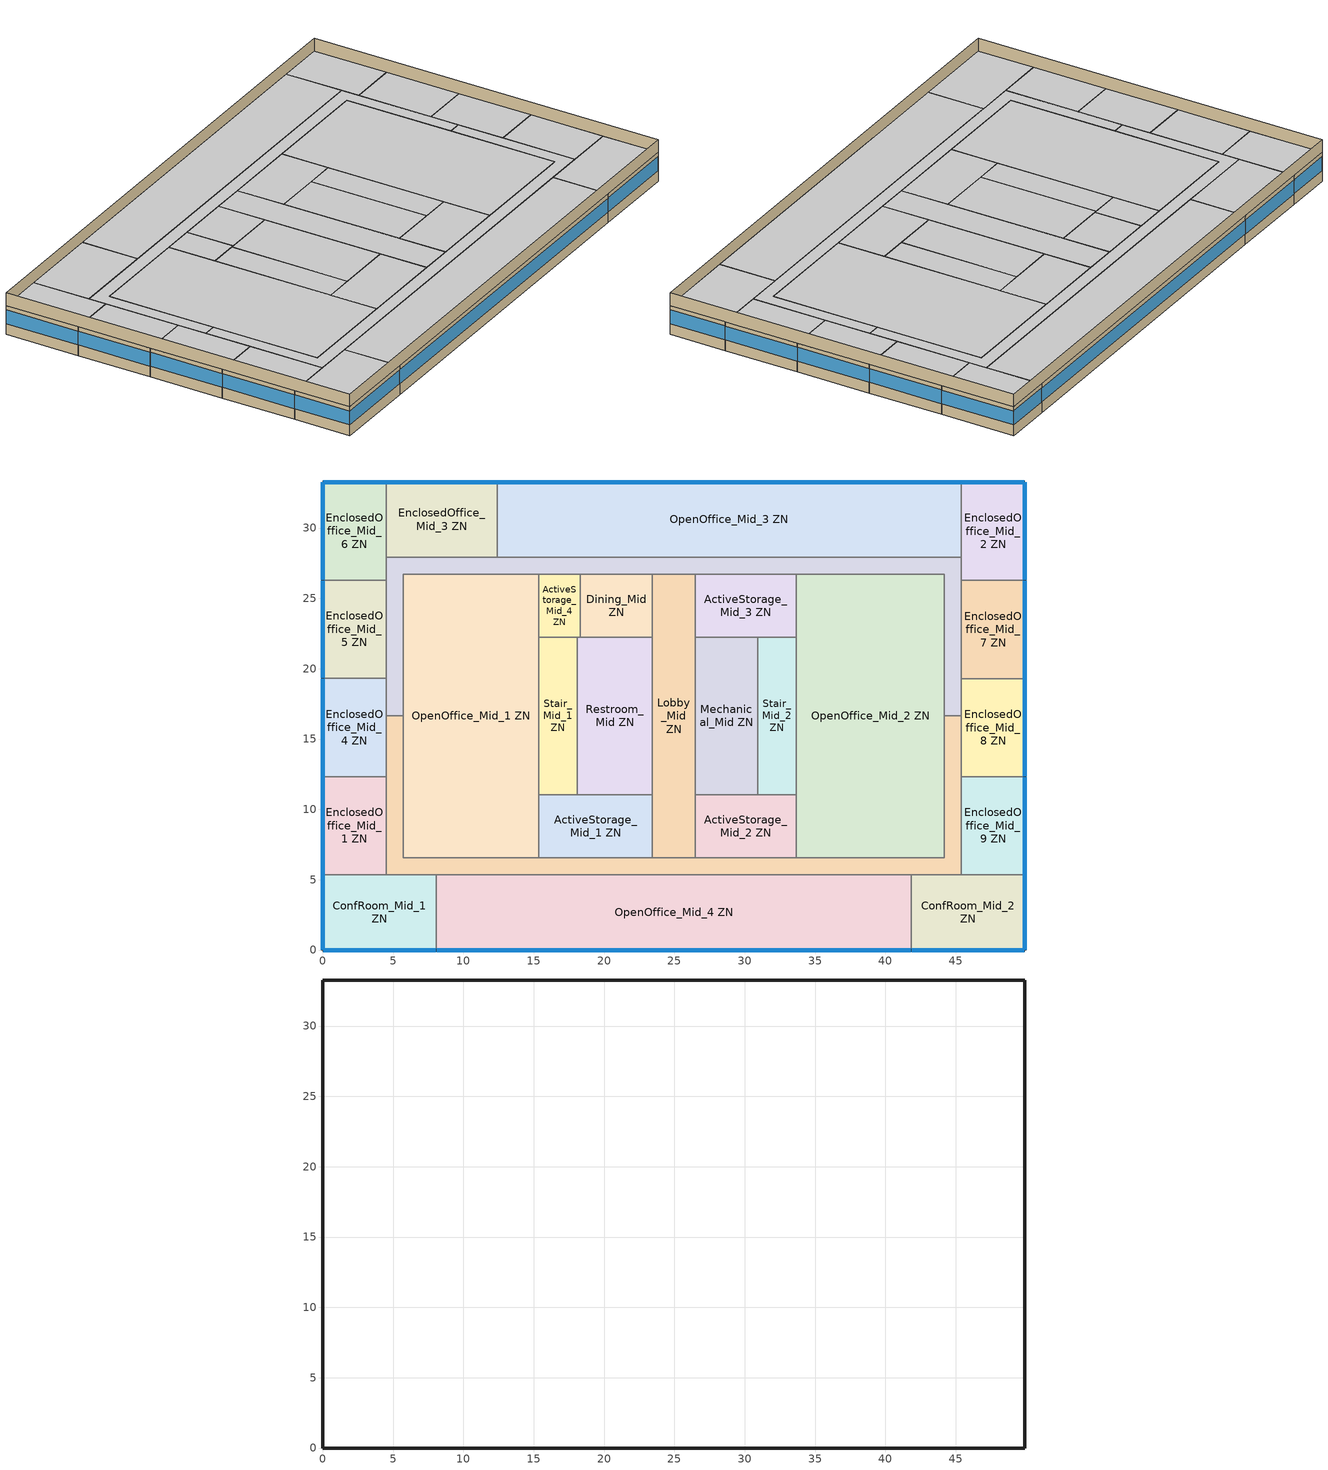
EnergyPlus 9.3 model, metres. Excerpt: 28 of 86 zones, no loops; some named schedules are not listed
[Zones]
ActiveStorage_Mid_1 ZN
 floor to FirstFloor_Plenum ZN (int_slab_floor): 23.43,11.04 23.43,6.56 15.35,6.56 15.35,11.04 z3.96
 wall to Restroom_Mid ZN (int_wall): 23.43,11.04 18.1,11.04 z3.96:6.71
 wall to OpenOffice_Mid_1 ZN (int_wall): 15.35,11.04 15.35,6.56 z3.96:6.71
 wall to Corridor_Mid_1 ZN (int_wall): 15.35,6.56 23.43,6.56 z3.96:6.71
 wall to Lobby_Mid ZN (int_wall): 23.43,6.56 23.43,11.04 z3.96:6.71
 wall to Stair_Mid_1 ZN (int_wall): 18.1,11.04 15.35,11.04 z3.96:6.71
 ceiling to MidFloor_Plenum ZN (DropCeiling): 15.35,11.04 15.35,6.56 23.43,6.56 23.43,11.04 z6.71
ActiveStorage_Mid_2 ZN
 floor to FirstFloor_Plenum ZN (int_slab_floor): 33.67,11.04 33.67,6.56 26.48,6.56 26.48,11.04 z3.96
 wall to Mechanical_Mid ZN (int_wall): 30.93,11.04 26.48,11.04 z3.96:6.71
 wall to Lobby_Mid ZN (int_wall): 26.48,11.04 26.48,6.56 z3.96:6.71
 wall to Corridor_Mid_1 ZN (int_wall): 26.48,6.56 33.67,6.56 z3.96:6.71
 wall to Stair_Mid_2 ZN (int_wall): 33.67,11.04 30.93,11.04 z3.96:6.71
 wall to OpenOffice_Mid_2 ZN (int_wall): 33.67,6.56 33.67,11.04 z3.96:6.71
 ceiling to MidFloor_Plenum ZN (DropCeiling): 26.48,11.04 26.48,6.56 33.67,6.56 33.67,11.04 z6.71
ActiveStorage_Mid_3 ZN
 floor to FirstFloor_Plenum ZN (int_slab_floor): 33.67,26.71 33.67,22.23 26.48,22.23 26.48,26.71 z3.96
 wall to Stair_Mid_2 ZN (int_wall): 30.93,22.23 33.67,22.23 z3.96:6.71
 wall to Mechanical_Mid ZN (int_wall): 26.48,22.23 30.93,22.23 z3.96:6.71
 wall to Lobby_Mid ZN (int_wall): 26.48,26.71 26.48,22.23 z3.96:6.71
 wall to Corridor_Mid_2 ZN (int_wall): 33.67,26.71 26.48,26.71 z3.96:6.71
 wall to OpenOffice_Mid_2 ZN (int_wall): 33.67,22.23 33.67,26.71 z3.96:6.71
 ceiling to MidFloor_Plenum ZN (DropCeiling): 26.48,26.71 26.48,22.23 33.67,22.23 33.67,26.71 z6.71
ActiveStorage_Mid_4 ZN
 floor to FirstFloor_Plenum ZN (int_slab_floor): 18.31,26.71 18.31,22.23 15.35,22.23 15.35,26.71 z3.96
 wall to Stair_Mid_1 ZN (int_wall): 15.35,22.23 18.1,22.23 z3.96:6.71
 wall to Corridor_Mid_2 ZN (int_wall): 18.31,26.71 15.35,26.71 z3.96:6.71
 wall to OpenOffice_Mid_1 ZN (int_wall): 15.35,26.71 15.35,22.23 z3.96:6.71
 wall to Restroom_Mid ZN (int_wall): 18.1,22.23 18.31,22.23 z3.96:6.71
 wall to Dining_Mid ZN (int_wall): 18.31,22.23 18.31,26.71 z3.96:6.71
 ceiling to MidFloor_Plenum ZN (DropCeiling): 15.35,26.71 15.35,22.23 18.31,22.23 18.31,26.71 z6.71
ConfRoom_Mid_1 ZN
 floor to FirstFloor_Plenum ZN (int_slab_floor): 8.07,5.34 8.07,0 0,0 0,5.34 z3.96
 wall outside (nonres_ext_wall): 0,5.34 0,0 8.07,0 z3.96:6.71
 wall to EnclosedOffice_Mid_1 ZN (int_wall): 4.5,5.34 0,5.34 z3.96:6.71
 wall to OpenOffice_Mid_4 ZN (int_wall): 8.07,0 8.07,5.34 z3.96:6.71
 wall to Corridor_Mid_1 ZN (int_wall): 8.07,5.34 4.5,5.34 z3.96:6.71
 window (Window_U_0.38_SHGC_0.36): 0.03,0 8.04,0 / 0,5.32 0,0.03 z4.98:6.3
 ceiling to MidFloor_Plenum ZN (DropCeiling): 0,5.34 0,0 8.07,0 8.07,5.34 z6.71
ConfRoom_Mid_2 ZN
 floor to FirstFloor_Plenum ZN (int_slab_floor): 49.91,5.34 49.91,0 41.84,0 41.84,5.34 z3.96
 wall outside (nonres_ext_wall): 41.84,0 49.91,0 49.91,5.34 z3.96:6.71
 wall to Corridor_Mid_1 ZN (int_wall): 45.41,5.34 41.84,5.34 z3.96:6.71
 wall to OpenOffice_Mid_4 ZN (int_wall): 41.84,5.34 41.84,0 z3.96:6.71
 wall to EnclosedOffice_Mid_9 ZN (int_wall): 49.91,5.34 45.41,5.34 z3.96:6.71
 window (Window_U_0.38_SHGC_0.36): 49.91,0.03 49.91,5.32 / 41.87,0 49.89,0 z4.98:6.3
 ceiling to MidFloor_Plenum ZN (DropCeiling): 41.84,5.34 41.84,0 49.91,0 49.91,5.34 z6.71
Corridor_Mid_1 ZN
 floor to FirstFloor_Plenum ZN (int_slab_floor): 45.41,16.64 45.41,5.34 4.5,5.34 4.5,16.64 5.72,16.64 5.72,6.56 44.19,6.56 44.19,16.64 z3.96
 wall to Lobby_Mid ZN (int_wall): 26.48,6.56 23.43,6.56 z3.96:6.71
 wall to OpenOffice_Mid_1 ZN (int_wall): 15.35,6.56 5.72,6.56 5.72,16.64 z3.96:6.71
 wall to OpenOffice_Mid_4 ZN (int_wall): 8.07,5.34 16.57,5.34 33.34,5.34 41.84,5.34 z3.96:6.71
 wall to Corridor_Mid_2 ZN (int_wall): 5.72,16.64 4.5,16.64 / 45.41,16.64 44.19,16.64 z3.96:6.71
 wall to OpenOffice_Mid_2 ZN (int_wall): 44.19,16.64 44.19,6.56 33.67,6.56 z3.96:6.71
 wall to EnclosedOffice_Mid_9 ZN (int_wall): 45.41,5.34 45.41,12.32 z3.96:6.71
 wall to EnclosedOffice_Mid_4 ZN (int_wall): 4.5,16.64 4.5,12.34 z3.96:6.71
 wall to EnclosedOffice_Mid_1 ZN (int_wall): 4.5,12.34 4.5,5.34 z3.96:6.71
 wall to EnclosedOffice_Mid_8 ZN (int_wall): 45.41,12.32 45.41,16.64 z3.96:6.71
 ceiling to MidFloor_Plenum ZN (DropCeiling): 4.5,16.64 4.5,5.34 45.41,5.34 45.41,16.64 44.19,16.64 44.19,6.56 5.72,6.56 5.72,16.64 z6.71
Corridor_Mid_2 ZN
 floor to FirstFloor_Plenum ZN (int_slab_floor): 45.41,27.93 45.41,16.64 44.19,16.64 44.19,26.71 5.72,26.71 5.72,16.64 4.5,16.64 4.5,27.93 z3.96
 wall to Lobby_Mid ZN (int_wall): 23.43,26.71 26.48,26.71 z3.96:6.71
 wall to OpenOffice_Mid_2 ZN (int_wall): 33.67,26.71 44.19,26.71 44.19,16.64 z3.96:6.71
 wall to EnclosedOffice_Mid_3 ZN (int_wall): 12.39,27.93 10.08,27.93 4.5,27.93 z3.96:6.71
 wall to OpenOffice_Mid_1 ZN (int_wall): 5.72,16.64 5.72,26.71 15.35,26.71 z3.96:6.71
 wall to Dining_Mid ZN (int_wall): 18.31,26.71 23.43,26.71 z3.96:6.71
 wall to EnclosedOffice_Mid_8 ZN (int_wall): 45.41,16.64 45.41,19.3 z3.96:6.71
 wall to EnclosedOffice_Mid_6 ZN (int_wall): 4.5,27.93 4.5,26.29 z3.96:6.71
 wall to OpenOffice_Mid_3 ZN (int_wall): 45.41,27.93 12.39,27.93 z3.96:6.71
 wall to EnclosedOffice_Mid_5 ZN (int_wall): 4.5,26.29 4.5,19.32 z3.96:6.71
 wall to EnclosedOffice_Mid_4 ZN (int_wall): 4.5,19.32 4.5,16.64 z3.96:6.71
 wall to EnclosedOffice_Mid_7 ZN (int_wall): 45.41,19.3 45.41,26.28 z3.96:6.71
 wall to EnclosedOffice_Mid_2 ZN (int_wall): 45.41,26.28 45.41,27.93 z3.96:6.71
 ceiling to MidFloor_Plenum ZN (DropCeiling): 4.5,27.93 4.5,16.64 5.72,16.64 5.72,26.71 44.19,26.71 44.19,16.64 45.41,16.64 45.41,27.93 z6.71
Dining_Mid ZN
 floor to FirstFloor_Plenum ZN (int_slab_floor): 23.43,26.71 23.43,22.23 18.31,22.23 18.31,26.71 z3.96
 wall to Restroom_Mid ZN (int_wall): 18.31,22.23 23.43,22.23 z3.96:6.71
 wall to Lobby_Mid ZN (int_wall): 23.43,22.23 23.43,26.71 z3.96:6.71
 ceiling to MidFloor_Plenum ZN (DropCeiling): 18.31,26.71 18.31,22.23 23.43,22.23 23.43,26.71 z6.71
EnclosedOffice_Mid_6 ZN
 floor to FirstFloor_Plenum ZN (int_slab_floor): 4.5,33.27 4.5,26.29 0,26.29 0,33.27 z3.96
 wall outside (nonres_ext_wall): 4.5,33.27 0,33.27 0,26.29 z3.96:6.71
 wall to EnclosedOffice_Mid_3 ZN (int_wall): 4.5,27.93 4.5,33.27 z3.96:6.71
 wall to EnclosedOffice_Mid_5 ZN (int_wall): 0,26.29 4.5,26.29 z3.96:6.71
 window (Window_U_0.38_SHGC_0.36): 4.48,33.27 0.03,33.27 z4.98:6.31; 0,33.25 0,26.32 z4.98:6.29
 ceiling to MidFloor_Plenum ZN (DropCeiling): 0,33.27 0,26.29 4.5,26.29 4.5,33.27 z6.71
EnclosedOffice_Mid_4 ZN
 floor to FirstFloor_Plenum ZN (int_slab_floor): 4.5,19.31 4.5,12.33 0,12.33 0,19.31 z3.96
 wall outside (nonres_ext_wall): 0,19.31 0,12.33 z3.96:6.71
 wall to EnclosedOffice_Mid_5 ZN (int_wall): 4.5,19.31 0,19.31 z3.96:6.71
 wall to EnclosedOffice_Mid_1 ZN (int_wall): 0,12.33 4.5,12.33 z3.96:6.71
 window (Window_U_0.38_SHGC_0.36): 0,19.28 0,12.36 z4.98:6.29
 ceiling to MidFloor_Plenum ZN (DropCeiling): 0,19.31 0,12.33 4.5,12.33 4.5,19.31 z6.71
EnclosedOffice_Mid_1 ZN
 floor to FirstFloor_Plenum ZN (int_slab_floor): 4.5,12.33 4.5,5.34 0,5.34 0,12.33 z3.96
 wall outside (nonres_ext_wall): 0,12.33 0,5.34 z3.96:6.71
 window (Window_U_0.38_SHGC_0.36): 0,12.3 0,5.37 z4.98:6.29
 ceiling to MidFloor_Plenum ZN (DropCeiling): 0,12.33 0,5.34 4.5,5.34 4.5,12.33 z6.71
EnclosedOffice_Mid_2 ZN
 floor to FirstFloor_Plenum ZN (int_slab_floor): 49.91,33.27 49.91,26.28 45.41,26.28 45.41,33.27 z3.96
 wall outside (nonres_ext_wall): 49.91,26.28 49.91,33.27 45.41,33.27 z3.96:6.71
 wall to OpenOffice_Mid_3 ZN (int_wall): 45.41,33.27 45.41,27.93 z3.96:6.71
 wall to EnclosedOffice_Mid_7 ZN (int_wall): 45.41,26.28 49.91,26.28 z3.96:6.71
 window (Window_U_0.38_SHGC_0.36): 49.89,33.27 45.43,33.27 z4.98:6.31; 49.91,26.31 49.91,33.25 z4.98:6.29
 ceiling to MidFloor_Plenum ZN (DropCeiling): 45.41,33.27 45.41,26.28 49.91,26.28 49.91,33.27 z6.71
EnclosedOffice_Mid_8 ZN
 floor to FirstFloor_Plenum ZN (int_slab_floor): 49.91,19.3 49.91,12.32 45.41,12.32 45.41,19.3 z3.96
 wall outside (nonres_ext_wall): 49.91,12.32 49.91,19.3 z3.96:6.71
 wall to EnclosedOffice_Mid_9 ZN (int_wall): 45.41,12.32 49.91,12.32 z3.96:6.71
 wall to EnclosedOffice_Mid_7 ZN (int_wall): 49.91,19.3 45.41,19.3 z3.96:6.71
 window (Window_U_0.38_SHGC_0.36): 49.91,12.35 49.91,19.27 z4.98:6.29
 ceiling to MidFloor_Plenum ZN (DropCeiling): 45.41,19.3 45.41,12.32 49.91,12.32 49.91,19.3 z6.71
EnclosedOffice_Mid_9 ZN
 floor to FirstFloor_Plenum ZN (int_slab_floor): 49.91,12.32 49.91,5.34 45.41,5.34 45.41,12.32 z3.96
 wall outside (nonres_ext_wall): 49.91,5.34 49.91,12.32 z3.96:6.71
 window (Window_U_0.38_SHGC_0.36): 49.91,5.37 49.91,12.29 z4.98:6.29
 ceiling to MidFloor_Plenum ZN (DropCeiling): 45.41,12.32 45.41,5.34 49.91,5.34 49.91,12.32 z6.71
EnclosedOffice_Mid_3 ZN
 floor to FirstFloor_Plenum ZN (int_slab_floor): 12.39,33.27 12.39,27.93 4.5,27.93 4.5,33.27 z3.96
 wall outside (nonres_ext_wall): 12.39,33.27 4.5,33.27 z3.96:6.71
 wall to OpenOffice_Mid_3 ZN (int_wall): 12.39,27.93 12.39,33.27 z3.96:6.71
 window (Window_U_0.38_SHGC_0.36): 12.37,33.27 4.53,33.27 z4.98:6.3
 ceiling to MidFloor_Plenum ZN (DropCeiling): 4.5,33.27 4.5,27.93 12.39,27.93 12.39,33.27 z6.71
Lobby_Mid ZN
 floor to FirstFloor_Plenum ZN (int_slab_floor): 26.48,26.71 26.48,6.56 23.43,6.56 23.43,26.71 z3.96
 wall to Restroom_Mid ZN (int_wall): 23.43,22.23 23.43,11.04 z3.96:6.71
 wall to Mechanical_Mid ZN (int_wall): 26.48,11.04 26.48,22.23 z3.96:6.71
 ceiling to MidFloor_Plenum ZN (DropCeiling): 23.43,26.71 23.43,6.56 26.48,6.56 26.48,26.71 z6.71
Mechanical_Mid ZN
 floor to FirstFloor_Plenum ZN (int_slab_floor): 30.93,22.23 30.93,11.04 26.48,11.04 26.48,22.23 z3.96
 wall to Stair_Mid_2 ZN (int_wall): 30.93,11.04 30.93,22.23 z3.96:6.71
 ceiling to MidFloor_Plenum ZN (DropCeiling): 26.48,22.23 26.48,11.04 30.93,11.04 30.93,22.23 z6.71
OpenOffice_Mid_1 ZN
 floor to FirstFloor_Plenum ZN (int_slab_floor): 15.35,26.71 15.35,6.56 5.72,6.56 5.72,26.71 z3.96
 wall to Stair_Mid_1 ZN (int_wall): 15.35,11.04 15.35,22.23 z3.96:6.71
 ceiling to MidFloor_Plenum ZN (DropCeiling): 5.72,26.71 5.72,6.56 15.35,6.56 15.35,26.71 z6.71
OpenOffice_Mid_2 ZN
 floor to FirstFloor_Plenum ZN (int_slab_floor): 44.19,26.71 44.19,6.56 33.67,6.56 33.67,26.71 z3.96
 wall to Stair_Mid_2 ZN (int_wall): 33.67,22.23 33.67,11.04 z3.96:6.71
 ceiling to MidFloor_Plenum ZN (DropCeiling): 33.67,26.71 33.67,6.56 44.19,6.56 44.19,26.71 z6.71
OpenOffice_Mid_3 ZN
 floor to FirstFloor_Plenum ZN (int_slab_floor): 45.41,33.27 45.41,27.93 12.39,27.93 12.39,33.27 z3.96
 wall outside (nonres_ext_wall): 45.41,33.27 12.39,33.27 z3.96:6.71
 window (Window_U_0.38_SHGC_0.36): 45.38,33.27 12.42,33.27 z4.98:6.29
 ceiling to MidFloor_Plenum ZN (DropCeiling): 12.39,33.27 12.39,27.93 45.41,27.93 45.41,33.27 z6.71
OpenOffice_Mid_4 ZN
 floor to FirstFloor_Plenum ZN (int_slab_floor): 41.84,5.34 41.84,0 8.07,0 8.07,5.34 z3.96
 wall outside (nonres_ext_wall): 8.07,0 41.84,0 z3.96:6.71
 window (Window_U_0.38_SHGC_0.36): 8.09,0 41.82,0 z4.98:6.29
 ceiling to MidFloor_Plenum ZN (DropCeiling): 8.07,5.34 8.07,0 41.84,0 41.84,5.34 z6.71
Restroom_Mid ZN
 floor to FirstFloor_Plenum ZN (int_slab_floor): 23.43,22.23 23.43,11.04 18.1,11.04 18.1,22.23 z3.96
 wall to Stair_Mid_1 ZN (int_wall): 18.1,22.23 18.1,11.04 z3.96:6.71
 ceiling to MidFloor_Plenum ZN (DropCeiling): 18.1,22.23 18.1,11.04 23.43,11.04 23.43,22.23 z6.71
Stair_Mid_1 ZN
 floor to FirstFloor_Plenum ZN (int_slab_floor): 18.1,22.23 18.1,11.04 15.35,11.04 15.35,22.23 z3.96
 ceiling to MidFloor_Plenum ZN (DropCeiling): 15.35,22.23 15.35,11.04 18.1,11.04 18.1,22.23 z6.71
Stair_Mid_2 ZN
 floor to FirstFloor_Plenum ZN (int_slab_floor): 33.67,22.23 33.67,11.04 30.93,11.04 30.93,22.23 z3.96
 ceiling to MidFloor_Plenum ZN (DropCeiling): 30.93,22.23 30.93,11.04 33.67,11.04 33.67,22.23 z6.71
EnclosedOffice_Mid_5 ZN
 floor to FirstFloor_Plenum ZN (int_slab_floor): 4.5,26.29 4.5,19.31 0,19.31 0,26.29 z3.96
 wall outside (nonres_ext_wall): 0,26.29 0,19.31 z3.96:6.71
 window (Window_U_0.38_SHGC_0.36): 0,26.26 0,19.34 z4.98:6.29
 ceiling to MidFloor_Plenum ZN (DropCeiling): 0,26.29 0,19.31 4.5,19.31 4.5,26.29 z6.71
EnclosedOffice_Mid_7 ZN
 floor to FirstFloor_Plenum ZN (int_slab_floor): 49.91,26.28 49.91,19.3 45.41,19.3 45.41,26.28 z3.96
 wall outside (nonres_ext_wall): 49.91,19.3 49.91,26.28 z3.96:6.71
 window (Window_U_0.38_SHGC_0.36): 49.91,19.32 49.91,26.25 z4.98:6.29
 ceiling to MidFloor_Plenum ZN (DropCeiling): 45.41,26.28 45.41,19.3 49.91,19.3 49.91,26.28 z6.71
MidFloor_Plenum ZN
 wall outside (nonres_ext_wall): 49.91,33.27 0,33.27 0,0 49.91,0 49.91,33.27 z6.71:7.92
[Building]
OfficeMedium: North Axis {deg}=0; Terrain=City; Loads Convergence Tolerance Value=0.04; Temperature Convergence Tolerance Value {deltaC}=0.2; Solar Distribution=FullInteriorAndExterior; Maximum Number of Warmup Days=25; Minimum Number of Warmup Days=6
[Site:Location]
Site:Location=New.York-John.F.Kennedy.Intl.AP_NY_USA WMO=744860; Latitude {N+ S-}=40.66; Longitude {W- E+}=-73.8; Time Zone Relative to GMT {GMT+/-}=-5; Elevation {m}=7
[SizingPeriod:DesignDay] Day of Month=21; Dry-Bulb Temperature Range Modifier Type=DefaultMultipliers; Humidity Condition Type=Wetbulb; Barometric Pressure {Pa}=101241; Rain {Yes/No}=No; Snow on ground {Yes/No}=No; Daylight Savings Time Indicator=No
Name | Month | Day Type | Maximum Dry-Bulb Temperature {C} | Daily Dry-Bulb Temperature Range {C} | Wetbulb at Maximum Dry-Bulb {C} | Wind Speed {m/s} design conditions vs. traditional 6.71 m/s (15 mph) | Wind Direction {Degrees; N=0, S=180} | Solar Model Indicator | Clearness {0.0 to 1.1} | Wind Speed {m/s} design conditions vs. traditional 3.35 m/s (7mph) | ASHRAE Clear Sky Optical Depth for Beam Irradiance (taub) | ASHRAE Clear Sky Optical Depth for Diffuse Irradiance (taud)
New.York-John.F.Kennedy.Intl.AP_NY_USA Ann Htg 99.6% Condns DB | 1 | WinterDesignDay | -10.7 | 0 | -10.7 | 7.5 | 320 | ASHRAEClearSky | 0
New.York-John.F.Kennedy.Intl.AP_NY_USA Ann Clg .4% Condns DB=>MWB | 7 | SummerDesignDay | 32.1 | 7.4 | 23.1 |  | 230 | ASHRAETau |  | 5.6 | 0.541 | 1.8
[Site:WaterMainsTemperature]
Calculation Method=Correlation; Annual average outdoor air temperature {C}=12.4667; Maximum difference in monthly average outdoor air temperatures {C}=25.2
[Site:GroundTemperature:FCfactorMethod]
January Ground Temperature {C}=14; February Ground Temperature {C}=7.3; March Ground Temperature {C}=3.3; April Ground Temperature {C}=1.2; May Ground Temperature {C}=-0.2; June Ground Temperature {C}=5.6; July Ground Temperature {C}=10.9; August Ground Temperature {C}=16.1; September Ground Temperature {C}=21.7; October Ground Temperature {C}=25; November Ground Temperature {C}=24.8; December Ground Temperature {C}=19.9
[Material:NoMass]
CP02 CARPET PAD: VeryRough, 0.21648, 0.9, 0.7, 0.8
Nonres_Exterior_Wall_Insulation: MediumSmooth, 2.368, 0.9, 0.7, 0.7
[Construction]
InteriorFurnishings: Std Wood 6inch
DropCeiling: AC02 Acoustic Ceiling
int_wall: G01 13mm gypsum board, G01 13mm gypsum board
int_slab_floor: 100mm Normalweight concrete floor, CP02 CARPET PAD
nonres_ext_wall: F07 25mm stucco, G01 16mm gypsum board, Nonres_Exterior_Wall_Insulation, G01 16mm gypsum board
Window_U_0.38_SHGC_0.36: Glazing Layer
[Material]
Name | Roughness | Thickness {m} | Conductivity {W/m-K} | Density {kg/m3} | Specific Heat {J/kg-K} | Thermal Absorptance | Solar Absorptance | Visible Absorptance | Absorptance:Thermal | Absorptance:Solar | Absorptance:Visible
Std Wood 6inch | MediumSmooth | 0.15 | 0.12 | 540 | 1210 | 0.9 | 0.7 | 0.7
AC02 Acoustic Ceiling | MediumSmooth | 0.0127 | 0.057 | 288 | 1339 | 0.9 | 0.7 | 0.2
F07 25mm stucco | Smooth | 0.0254 | 0.72 | 1856 | 840 | 0.9 | 0.7 | 0.7
G01 13mm gypsum board | Smooth | 0.0127 | 0.16 | 800 | 1090 |  |  |  | 0.9 | 0.7 | 0.5
G01 16mm gypsum board | MediumSmooth | 0.0159 | 0.16 | 800 | 1090
100mm Normalweight concrete floor | MediumRough | 0.1016 | 2.31 | 2322 | 832
[WindowMaterial:SimpleGlazingSystem]
Glazing Layer: U-Factor {W/m2-K}=2.15774; Solar Heat Gain Coefficient=0.36; Visible Transmittance=0.396
[Zone]
ActiveStorage_Mid_1 ZN; ActiveStorage_Mid_2 ZN; ActiveStorage_Mid_3 ZN; ActiveStorage_Mid_4 ZN; ConfRoom_Mid_1 ZN; ConfRoom_Mid_2 ZN; Corridor_Mid_1 ZN; Corridor_Mid_2 ZN; Dining_Mid ZN; EnclosedOffice_Mid_1 ZN; EnclosedOffice_Mid_2 ZN; EnclosedOffice_Mid_3 ZN; Lobby_Mid ZN; Mechanical_Mid ZN; OpenOffice_Mid_1 ZN; OpenOffice_Mid_2 ZN; OpenOffice_Mid_3 ZN; OpenOffice_Mid_4 ZN; Restroom_Mid ZN; Stair_Mid_1 ZN; Stair_Mid_2 ZN: 
MidFloor_Plenum ZN: Part of Total Floor Area=No
EnclosedOffice_Mid_6 ZN; EnclosedOffice_Mid_5 ZN; EnclosedOffice_Mid_4 ZN; EnclosedOffice_Mid_8 ZN; EnclosedOffice_Mid_9 ZN; EnclosedOffice_Mid_7 ZN: Multiplier=1
[InternalMass] Construction=InteriorFurnishings
Name | Zone | Surface Area {m2}
ActiveStorage_Mid_1 Mass | ActiveStorage_Mid_1 ZN | 72.3705
ActiveStorage_Mid_2 Mass | ActiveStorage_Mid_2 ZN | 64.4479
ActiveStorage_Mid_3 Mass | ActiveStorage_Mid_3 ZN | 64.4479
ActiveStorage_Mid_4 Mass | ActiveStorage_Mid_4 ZN | 26.4846
ConfRoom_Mid_1 Mass | ConfRoom_Mid_1 ZN | 86.211
ConfRoom_Mid_2 Mass | ConfRoom_Mid_2 ZN | 86.211
Corridor_Mid_1 Mass | Corridor_Mid_1 ZN | 148.881
Corridor_Mid_2 Mass | Corridor_Mid_2 ZN | 148.881
Dining_Mid Mass | Dining_Mid ZN | 45.8859
EnclosedOffice_Mid_1 Mass | EnclosedOffice_Mid_1 ZN | 62.8993
EnclosedOffice_Mid_2 Mass | EnclosedOffice_Mid_2 ZN | 62.8993
EnclosedOffice_Mid_3 Mass | EnclosedOffice_Mid_3 ZN | 84.2524
Lobby_Mid Mass | Lobby_Mid ZN | 122.855
Mechanical_Mid Mass | Mechanical_Mid ZN | 99.6165
OpenOffice_Mid_1 Mass | OpenOffice_Mid_1 ZN | 388.208
OpenOffice_Mid_2 Mass | OpenOffice_Mid_2 ZN | 423.848
OpenOffice_Mid_3 Mass | OpenOffice_Mid_3 ZN | 352.626
OpenOffice_Mid_4 Mass | OpenOffice_Mid_4 ZN | 360.821
Restroom_Mid Mass | Restroom_Mid ZN | 119.412
Stair_Mid_1 Mass | Stair_Mid_1 ZN | 61.4118
Stair_Mid_2 Mass | Stair_Mid_2 ZN | 61.4118
EnclosedOffice_Mid_4 Mass | EnclosedOffice_Mid_4 ZN | 62.8993
EnclosedOffice_Mid_5 Mass | EnclosedOffice_Mid_5 ZN | 62.8993
EnclosedOffice_Mid_6 Mass | EnclosedOffice_Mid_6 ZN | 62.8993
EnclosedOffice_Mid_7 Mass | EnclosedOffice_Mid_7 ZN | 62.8993
EnclosedOffice_Mid_8 Mass | EnclosedOffice_Mid_8 ZN | 62.8993
EnclosedOffice_Mid_9 Mass | EnclosedOffice_Mid_9 ZN | 62.8993
[People]
EnclosedOffice_Mid_1 ZN People: EnclosedOffice_Mid_1 ZN, EnclosedOffice_Mid_1 ZN Occupancy Schedule, People, 2, 0.3, AUTOCALCULATE, ACTIVITY_SCH, 3.82e-08, No, ZoneAveraged, WORK_EFF_SCH, CLOTHING_SCH, CLOTHING_SCH, AIR_VELO_SCH, Fanger
EnclosedOffice_Mid_2 ZN People: EnclosedOffice_Mid_2 ZN, EnclosedOffice_Mid_2 ZN Occupancy Schedule, People, 2, 0.3, AUTOCALCULATE, ACTIVITY_SCH, 3.82e-08, No, ZoneAveraged, WORK_EFF_SCH, CLOTHING_SCH, CLOTHING_SCH, AIR_VELO_SCH, Fanger
EnclosedOffice_Mid_3 ZN People: EnclosedOffice_Mid_3 ZN, EnclosedOffice_Mid_3 ZN Occupancy Schedule, People, 2, 0.3, AUTOCALCULATE, ACTIVITY_SCH, 3.82e-08, No, ZoneAveraged, WORK_EFF_SCH, CLOTHING_SCH, CLOTHING_SCH, AIR_VELO_SCH, Fanger
EnclosedOffice_Mid_4 ZN People: EnclosedOffice_Mid_4 ZN, EnclosedOffice_Mid_4 ZN Occupancy Schedule, People, 2, 0.3, AUTOCALCULATE, ACTIVITY_SCH, 3.82e-08, No, ZoneAveraged, WORK_EFF_SCH, CLOTHING_SCH, CLOTHING_SCH, AIR_VELO_SCH, Fanger
EnclosedOffice_Mid_5 ZN People: EnclosedOffice_Mid_5 ZN, EnclosedOffice_Mid_5 ZN Occupancy Schedule, People, 2, 0.3, AUTOCALCULATE, ACTIVITY_SCH, 3.82e-08, No, ZoneAveraged, WORK_EFF_SCH, CLOTHING_SCH, CLOTHING_SCH, AIR_VELO_SCH, Fanger
EnclosedOffice_Mid_6 ZN People: EnclosedOffice_Mid_6 ZN, EnclosedOffice_Mid_6 ZN Occupancy Schedule, People, 2, 0.3, AUTOCALCULATE, ACTIVITY_SCH, 3.82e-08, No, ZoneAveraged, WORK_EFF_SCH, CLOTHING_SCH, CLOTHING_SCH, AIR_VELO_SCH, Fanger
EnclosedOffice_Mid_7 ZN People: EnclosedOffice_Mid_7 ZN, EnclosedOffice_Mid_7 ZN Occupancy Schedule, People, 2, 0.3, AUTOCALCULATE, ACTIVITY_SCH, 3.82e-08, No, ZoneAveraged, WORK_EFF_SCH, CLOTHING_SCH, CLOTHING_SCH, AIR_VELO_SCH, Fanger
EnclosedOffice_Mid_8 ZN People: EnclosedOffice_Mid_8 ZN, EnclosedOffice_Mid_8 ZN Occupancy Schedule, People, 2, 0.3, AUTOCALCULATE, ACTIVITY_SCH, 3.82e-08, No, ZoneAveraged, WORK_EFF_SCH, CLOTHING_SCH, CLOTHING_SCH, AIR_VELO_SCH, Fanger
EnclosedOffice_Mid_9 ZN People: EnclosedOffice_Mid_9 ZN, EnclosedOffice_Mid_9 ZN Occupancy Schedule, People, 2, 0.3, AUTOCALCULATE, ACTIVITY_SCH, 3.82e-08, No, ZoneAveraged, WORK_EFF_SCH, CLOTHING_SCH, CLOTHING_SCH, AIR_VELO_SCH, Fanger
ConfRoom_Mid_1 ZN People: ConfRoom_Mid_1 ZN, ConfRoom_Mid_1 ZN Occupancy Schedule, People, 24, 0.3, AUTOCALCULATE, ACTIVITY_SCH, 3.82e-08, No, ZoneAveraged, WORK_EFF_SCH, CLOTHING_SCH, CLOTHING_SCH, AIR_VELO_SCH, Fanger
ConfRoom_Mid_2 ZN People: ConfRoom_Mid_2 ZN, ConfRoom_Mid_2 ZN Occupancy Schedule, People, 24, 0.3, AUTOCALCULATE, ACTIVITY_SCH, 3.82e-08, No, ZoneAveraged, WORK_EFF_SCH, CLOTHING_SCH, CLOTHING_SCH, AIR_VELO_SCH, Fanger
Dining_Mid ZN People: Dining_Mid ZN, Dining_Mid ZN Occupancy Schedule, People, 12, 0.3, AUTOCALCULATE, ACTIVITY_SCH, 3.82e-08, No, ZoneAveraged, WORK_EFF_SCH, CLOTHING_SCH, CLOTHING_SCH, AIR_VELO_SCH, Fanger
Lobby_Mid ZN People: Lobby_Mid ZN, Lobby_Mid ZN Occupancy Schedule, People, 7, 0.3, AUTOCALCULATE, ACTIVITY_SCH, 3.82e-08, No, ZoneAveraged, WORK_EFF_SCH, CLOTHING_SCH, CLOTHING_SCH, AIR_VELO_SCH, Fanger
OpenOffice_Mid_1 ZN People: OpenOffice_Mid_1 ZN, OpenOffice_Mid_1 ZN Occupancy Schedule, People, 10, 0.3, AUTOCALCULATE, ACTIVITY_SCH, 3.82e-08, No, ZoneAveraged, WORK_EFF_SCH, CLOTHING_SCH, CLOTHING_SCH, AIR_VELO_SCH, Fanger
OpenOffice_Mid_2 ZN People: OpenOffice_Mid_2 ZN, OpenOffice_Mid_2 ZN Occupancy Schedule, People, 11, 0.3, AUTOCALCULATE, ACTIVITY_SCH, 3.82e-08, No, ZoneAveraged, WORK_EFF_SCH, CLOTHING_SCH, CLOTHING_SCH, AIR_VELO_SCH, Fanger
OpenOffice_Mid_3 ZN People: OpenOffice_Mid_3 ZN, OpenOffice_Mid_3 ZN Occupancy Schedule, People, 9, 0.3, AUTOCALCULATE, ACTIVITY_SCH, 3.82e-08, No, ZoneAveraged, WORK_EFF_SCH, CLOTHING_SCH, CLOTHING_SCH, AIR_VELO_SCH, Fanger
OpenOffice_Mid_4 ZN People: OpenOffice_Mid_4 ZN, OpenOffice_Mid_4 ZN Occupancy Schedule, People, 10, 0.3, AUTOCALCULATE, ACTIVITY_SCH, 3.82e-08, No, ZoneAveraged, WORK_EFF_SCH, CLOTHING_SCH, CLOTHING_SCH, AIR_VELO_SCH, Fanger
[Lights] Design Level Calculation Method=Watts/Area; Watts per Zone Floor Area {W/m2}=8.50349; Return Air Fraction=0; Fraction Radiant=0.7; Fraction Visible=0.2; Fraction Replaceable=1; Return Air Fraction Calculated from Plenum Temperature=No
Name | Zone or ZoneList | Schedule
ActiveStorage_Mid_1 ZN_Lights | ActiveStorage_Mid_1 ZN | ActiveStorage_Mid_1 Lighting Schedule
ActiveStorage_Mid_2 ZN_Lights | ActiveStorage_Mid_2 ZN | ActiveStorage_Mid_2 Lighting Schedule
ActiveStorage_Mid_3 ZN_Lights | ActiveStorage_Mid_3 ZN | ActiveStorage_Mid_3 Lighting Schedule
ActiveStorage_Mid_4 ZN_Lights | ActiveStorage_Mid_4 ZN | ActiveStorage_Mid_4 Lighting Schedule
ConfRoom_Mid_1 ZN_Lights | ConfRoom_Mid_1 ZN | ConfRoom_Mid_1 Lighting Schedule
ConfRoom_Mid_2 ZN_Lights | ConfRoom_Mid_2 ZN | ConfRoom_Mid_2 Lighting Schedule
Corridor_Mid_1 ZN_Lights | Corridor_Mid_1 ZN | Corridor_Mid_1 Lighting Schedule
Corridor_Mid_2 ZN_Lights | Corridor_Mid_2 ZN | Corridor_Mid_2 Lighting Schedule
Dining_Mid ZN_Lights | Dining_Mid ZN | Dining_Mid Lighting Schedule
EnclosedOffice_Mid_1 ZN_Lights | EnclosedOffice_Mid_1 ZN | EnclosedOffice_Mid_1 Lighting Schedule
EnclosedOffice_Mid_2 ZN_Lights | EnclosedOffice_Mid_2 ZN | EnclosedOffice_Mid_2 Lighting Schedule
EnclosedOffice_Mid_3 ZN_Lights | EnclosedOffice_Mid_3 ZN | EnclosedOffice_Mid_3 Lighting Schedule
Lobby_Mid ZN_Lights | Lobby_Mid ZN | Lobby_Mid Lighting Schedule
Mechanical_Mid ZN_Lights | Mechanical_Mid ZN | Mechanical_Mid Lighting Schedule
OpenOffice_Mid_1 ZN_Lights | OpenOffice_Mid_1 ZN | OpenOffice_Mid_1 Lighting Schedule
OpenOffice_Mid_2 ZN_Lights | OpenOffice_Mid_2 ZN | OpenOffice_Mid_2 Lighting Schedule
OpenOffice_Mid_3 ZN_Lights | OpenOffice_Mid_3 ZN | OpenOffice_Mid_3 Lighting Schedule
OpenOffice_Mid_4 ZN_Lights | OpenOffice_Mid_4 ZN | OpenOffice_Mid_4 Lighting Schedule
Restroom_Mid ZN_Lights | Restroom_Mid ZN | Restroom_Mid Lighting Schedule
Stair_Mid_1 ZN_Lights | Stair_Mid_1 ZN | Stair_Mid_1 Lighting Schedule
Stair_Mid_2 ZN_Lights | Stair_Mid_2 ZN | Stair_Mid_2 Lighting Schedule
EnclosedOffice_Mid_6 ZN_Lights | EnclosedOffice_Mid_6 ZN | EnclosedOffice_Mid_6 Lighting Schedule
EnclosedOffice_Mid_5 ZN_Lights | EnclosedOffice_Mid_5 ZN | EnclosedOffice_Mid_5 Lighting Schedule
EnclosedOffice_Mid_4 ZN_Lights | EnclosedOffice_Mid_4 ZN | EnclosedOffice_Mid_4 Lighting Schedule
EnclosedOffice_Mid_8 ZN_Lights | EnclosedOffice_Mid_8 ZN | EnclosedOffice_Mid_8 Lighting Schedule
EnclosedOffice_Mid_9 ZN_Lights | EnclosedOffice_Mid_9 ZN | EnclosedOffice_Mid_9 Lighting Schedule
EnclosedOffice_Mid_7 ZN_Lights | EnclosedOffice_Mid_7 ZN | EnclosedOffice_Mid_7 Lighting Schedule
[ElectricEquipment] Design Level Calculation Method=Watts/Area; Fraction Radiant=0.5
Name | Zone or ZoneList | Schedule | Watts per Zone Floor Area {W/m2}
EnclosedOffice_Mid_1 Elec Equip | EnclosedOffice_Mid_1 ZN | EnclosedOffice_Mid_1 Elec Equip Schedule | 9.3646
EnclosedOffice_Mid_2 Elec Equip | EnclosedOffice_Mid_2 ZN | EnclosedOffice_Mid_2 Elec Equip Schedule | 9.3646
EnclosedOffice_Mid_3 Elec Equip | EnclosedOffice_Mid_3 ZN | EnclosedOffice_Mid_3 Elec Equip Schedule | 9.3646
EnclosedOffice_Mid_4 Elec Equip | EnclosedOffice_Mid_4 ZN | EnclosedOffice_Mid_4 Elec Equip Schedule | 9.3646
EnclosedOffice_Mid_5 Elec Equip | EnclosedOffice_Mid_5 ZN | EnclosedOffice_Mid_5 Elec Equip Schedule | 9.3646
EnclosedOffice_Mid_6 Elec Equip | EnclosedOffice_Mid_6 ZN | EnclosedOffice_Mid_6 Elec Equip Schedule | 9.3646
EnclosedOffice_Mid_7 Elec Equip | EnclosedOffice_Mid_7 ZN | EnclosedOffice_Mid_7 Elec Equip Schedule | 9.3646
EnclosedOffice_Mid_8 Elec Equip | EnclosedOffice_Mid_8 ZN | EnclosedOffice_Mid_8 Elec Equip Schedule | 9.3646
EnclosedOffice_Mid_9 Elec Equip | EnclosedOffice_Mid_9 ZN | EnclosedOffice_Mid_9 Elec Equip Schedule | 9.3646
ConfRoom_Mid_1 Elec Equip | ConfRoom_Mid_1 ZN | ConfRoom_Mid_1 Elec Equip Schedule | 10.7639
ConfRoom_Mid_2 Elec Equip | ConfRoom_Mid_2 ZN | ConfRoom_Mid_2 Elec Equip Schedule | 10.7639
Corridor_Mid_1 Elec Equip | Corridor_Mid_1 ZN | Corridor_Mid_1 Elec Equip Schedule | 3.12153
Corridor_Mid_2 Elec Equip | Corridor_Mid_2 ZN | Corridor_Mid_2 Elec Equip Schedule | 3.12153
Dining_Mid Elec Equip | Dining_Mid ZN | Dining_Mid Elec Equip Schedule | 10.7639
Mechanical_Mid Elec Equip | Mechanical_Mid ZN | Mechanical_Mid Elec Equip Schedule | 2.90626
Lobby_Mid Elec Equip | Lobby_Mid ZN | Lobby_Mid Elec Equip Schedule | 2.90626
OpenOffice_Mid_1 Elec Equip | OpenOffice_Mid_1 ZN | OpenOffice_Mid_1 Elec Equip Schedule | 10.3334
OpenOffice_Mid_2 Elec Equip | OpenOffice_Mid_2 ZN | OpenOffice_Mid_2 Elec Equip Schedule | 10.3334
OpenOffice_Mid_3 Elec Equip | OpenOffice_Mid_3 ZN | OpenOffice_Mid_3 Elec Equip Schedule | 10.3334
OpenOffice_Mid_4 Elec Equip | OpenOffice_Mid_4 ZN | OpenOffice_Mid_4 Elec Equip Schedule | 10.3334
Restroom_Mid Elec Equip | Restroom_Mid ZN | Restroom_Mid Elec Equip Schedule | 2.90626
[ZoneInfiltration:DesignFlowRate] Design Flow Rate Calculation Method=Flow/ExteriorArea; Flow per Exterior Surface Area {m3/s-m2}=0.00056896; Constant Term Coefficient=0; Temperature Term Coefficient=0; Velocity Term Coefficient=0.224; Velocity Squared Term Coefficient=0
Name | Zone or ZoneList | Schedule
ConfRoom_Mid_1 Infiltration | ConfRoom_Mid_1 ZN | INFIL_SCH_PNNL
ConfRoom_Mid_2 Infiltration | ConfRoom_Mid_2 ZN | INFIL_SCH_PNNL
EnclosedOffice_Mid_1 Infiltration | EnclosedOffice_Mid_1 ZN | INFIL_SCH_PNNL
EnclosedOffice_Mid_2 Infiltration | EnclosedOffice_Mid_2 ZN | INFIL_SCH_PNNL
EnclosedOffice_Mid_3 Infiltration | EnclosedOffice_Mid_3 ZN | INFIL_SCH_PNNL
MidFloor_Plenum Infiltration | MidFloor_Plenum ZN | ALWAYS_ON
OpenOffice_Mid_3 Infiltration | OpenOffice_Mid_3 ZN | INFIL_SCH_PNNL
OpenOffice_Mid_4 Infiltration | OpenOffice_Mid_4 ZN | INFIL_SCH_PNNL
EnclosedOffice_Mid_4 Infiltration | EnclosedOffice_Mid_4 ZN | INFIL_SCH_PNNL
EnclosedOffice_Mid_5 Infiltration | EnclosedOffice_Mid_5 ZN | INFIL_SCH_PNNL
EnclosedOffice_Mid_6 Infiltration | EnclosedOffice_Mid_6 ZN | INFIL_SCH_PNNL
EnclosedOffice_Mid_7 Infiltration | EnclosedOffice_Mid_7 ZN | INFIL_SCH_PNNL
EnclosedOffice_Mid_8 Infiltration | EnclosedOffice_Mid_8 ZN | INFIL_SCH_PNNL
EnclosedOffice_Mid_9 Infiltration | EnclosedOffice_Mid_9 ZN | INFIL_SCH_PNNL
[Exterior:Lights] Control Option=AstronomicalClock
Name | Schedule | Design Level {W}
Exterior_Lights_a | Exterior_lighting_schedule_a | 519.2
Exterior_Lights_b | Exterior_lighting_schedule_b_2016 | 375.7
Exterior_Lights_c | Exterior_lighting_schedule_c_2016 | 4341.6
[AirLoopHVAC:ReturnPlenum]
MidFloor_Return_Plenum: Zone=MidFloor_Plenum ZN
[Daylighting:Controls] Daylighting Method=SplitFlux; Lighting Control Type=Stepped; Minimum Input Power Fraction for Continuous or ContinuousOff Dimming Control=0.3; Minimum Light Output Fraction for Continuous or ContinuousOff Dimming Control=0.2; Number of Stepped Control Steps=3; Probability Lighting will be Reset When Needed in Manual Stepped Control=1; Maximum Allowable Discomfort Glare Index=22; Fraction of Zone Controlled by Reference Point 1=0.3835; Illuminance Setpoint at Reference Point 1 {lux}=375; Fraction of Zone Controlled by Reference Point 2=0.1395; Illuminance Setpoint at Reference Point 2 {lux}=375
Name | Zone | Glare Calculation Daylighting Reference Point | Glare Calculation Azimuth Angle of View Direction Clockwise from Zone y-Axis {deg} | Daylighting Reference Point 1 | Daylighting Reference Point 2
ConfRoom_Mid_1 ZN DayLighting Control | ConfRoom_Mid_1 ZN | ConfRoom_Mid_1 Daylt Sensor 1 | 270 | ConfRoom_Mid_1 Daylt Sensor 1 | ConfRoom_Mid_1 Daylt Sensor 2
ConfRoom_Mid_2 ZN DayLighting Control | ConfRoom_Mid_2 ZN | ConfRoom_Mid_2 Daylt Sensor 1 | 90 | ConfRoom_Mid_2 Daylt Sensor 1 | ConfRoom_Mid_2 Daylt Sensor 2
OpenOffice_Mid_3 ZN DayLighting Control | OpenOffice_Mid_3 ZN | OpenOffice_Mid_3 Daylt Sensor 1 | 0 | OpenOffice_Mid_3 Daylt Sensor 1 | OpenOffice_Mid_3 Daylt Sensor 2
OpenOffice_Mid_4 ZN DayLighting Control | OpenOffice_Mid_4 ZN | OpenOffice_Mid_4 Daylt Sensor 1 | 180 | OpenOffice_Mid_4 Daylt Sensor 1 | OpenOffice_Mid_4 Daylt Sensor 2
EnclosedOffice_Mid_2 ZN DayLighting Control | EnclosedOffice_Mid_2 ZN | ConfRoom_Mid_2 Daylt Sensor 1 | 90 | ConfRoom_Mid_2 Daylt Sensor 1 | ConfRoom_Mid_2 Daylt Sensor 2
EnclosedOffice_Mid_7 ZN DayLighting Control | EnclosedOffice_Mid_7 ZN | ConfRoom_Mid_2 Daylt Sensor 1 | 90 | ConfRoom_Mid_2 Daylt Sensor 1 | ConfRoom_Mid_2 Daylt Sensor 2
EnclosedOffice_Mid_8 ZN DayLighting Control | EnclosedOffice_Mid_8 ZN | ConfRoom_Mid_2 Daylt Sensor 1 | 90 | ConfRoom_Mid_2 Daylt Sensor 1 | ConfRoom_Mid_2 Daylt Sensor 2
EnclosedOffice_Mid_9 ZN DayLighting Control | EnclosedOffice_Mid_9 ZN | ConfRoom_Mid_2 Daylt Sensor 1 | 90 | ConfRoom_Mid_2 Daylt Sensor 1 | ConfRoom_Mid_2 Daylt Sensor 2
EnclosedOffice_Mid_1 ZN DayLighting Control | EnclosedOffice_Mid_1 ZN | ConfRoom_Mid_1 Daylt Sensor 1 | 270 | ConfRoom_Mid_1 Daylt Sensor 1 | ConfRoom_Mid_1 Daylt Sensor 2
EnclosedOffice_Mid_4 ZN DayLighting Control | EnclosedOffice_Mid_4 ZN | ConfRoom_Mid_1 Daylt Sensor 1 | 270 | ConfRoom_Mid_1 Daylt Sensor 1 | ConfRoom_Mid_1 Daylt Sensor 2
EnclosedOffice_Mid_5 ZN DayLighting Control | EnclosedOffice_Mid_5 ZN | ConfRoom_Mid_1 Daylt Sensor 1 | 270 | ConfRoom_Mid_1 Daylt Sensor 1 | ConfRoom_Mid_1 Daylt Sensor 2
EnclosedOffice_Mid_6 ZN DayLighting Control | EnclosedOffice_Mid_6 ZN | ConfRoom_Mid_1 Daylt Sensor 1 | 270 | ConfRoom_Mid_1 Daylt Sensor 1 | ConfRoom_Mid_1 Daylt Sensor 2
[Schedule:Compact]
EnclosedOffice_Mid_1 ZN Occupancy Schedule: Through: 12/31, For: Monday, Until: 07:00, 0, Until: 07:20, 0, Until: 07:40, 0, Until: 08:00, 0, Until: 08:20, 1, Until: 08:40, 1, Until: 09:00, 1, Until: 09:20, 1, Until: 09:40, 1, Until: 10:00, 1, Until: 10:20, 1, Until: 10:40, 1, Until: 11:00, 0.5, Until: 11:20, 0.5, Until: 11:40, 0.5, Until: 12:00, 0.5, Until: 12:20, 1, Until: 12:40, 0, Until: 13:00, 0, Until: 13:20, 0, Until: 13:40, 1, Until: 14:00, 1, Until: 14:20, 1, Until: 14:40, 1, Until: 15:00, 1, Until: 15:20, 1, Until: 15:40, 1, Until: 16:00, 1, Until: 16:20, 1, Until: 16:40, 0.5, Until: 17:00, 0.5, Until: 17:20, 0.5, Until: 17:40, 1, Until: 18:00, 1, Until: 18:20, 0.5, Until: 18:40, 0.5, Until: 19:00, 0.5, Until: 19:20, 0, Until: 19:40, 0, Until: 20:00, 0, Until: 20:20, 0, Until: 20:40, 0, Until: 21:00, 0, Until: 24:00, 0, For: Tuesday, Until: 07:00, 0, Until: 07:20, 0, Until: 07:40, 0, Until: 08:00, 0, Until: 08:20, 0.5, Until: 08:40, 0.5, Until: 09:00, 0.5, Until: 09:20, 0.5, Until: 09:40, 0.5, Until: 10:00, 0.5, Until: 10:20, 1, Until: 10:40, 1, Until: 11:00, 0.5, Until: 11:20, 0.5, Until: 11:40, 0.5, Until: 12:00, 0.5, Until: 12:20, 1, Until: 12:40, 0.5, Until: 13:00, 0, Until: 13:20, 0, Until: 13:40, 0, Until: 14:00, 0.5, Until: 14:20, 0.5, Until: 14:40, 1, Until: 15:00, 1, Until: 15:20, 1, Until: 15:40, 1, Until: 16:00, 0.5, Until: 16:20, 0.5, Until: 16:40, 0.5, Until: 17:00, 0.5, Until: 17:20, 1, Until: 17:40, 1, Until: 18:00, 0, Until: 18:20, 0, Until: 18:40, 0, Until: 19:00, 0, Until: 19:20, 0, Until: 19:40, 0, Until: 20:00, 0, Until: 20:20, 0, Until: 20:40, 0, Until: 21:00, 0, Until: 24:00, 0, For: Wednesday, Until: 07:00, 0, Until: 07:20, 0, Until: 07:40, 0, Until: 08:00, 0.5, Until: 08:20, 0.5, Until: 08:40, 1, Until: 09:00, 1, Until: 09:20, 1, Until: 09:40, 0.5, Until: 10:00, 0.5, Until: 10:20, 0.5, Until: 10:40, 1, Until: 11:00, 1, Until: 11:20, 1, Until: 11:40, 1, Until: 12:00, 1, Until: 12:20, 0.5, Until: 12:40, 0.5, Until: 13:00, 0.5, Until: 13:20, 1, Until: 13:40, 1, Until: 14:00, 0.5, Until: 14:20, 0.5, Until: 14:40, 0.5, Until: 15:00, 1, Until: 15:20, 1, Until: 15:40, 1, Until: 16:00, 1, Until: 16:20, 1, Until: 16:40, 0.5, Until: 17:00, 0.5, Until: 17:20, 0.5, Until: 17:40, 0.5, Until: 18:00, 0.5, Until: 18:20, 0, Until: 18:40, 0, Until: 19:00, 0, Until: 19:20, 0, Until: 19:40, 0, Until: 20:00, 0, Until: 20:20, 0, Until: 20:40, 0, Until: 21:00, 0, Until: 24:00, 0, For: Thursday, Until: 07:00, 0, Until: 07:20, 0, Until: 07:40, 0, Until: 08:00, 0, Until: 08:20, 1, Until: 08:40, 0.5, Until: 09:00, 0.5, Until: 09:20, 1, Until: 09:40, 1, Until: 10:00, 1, Until: 10:20, 1, Until: 10:40, 1, Until: 11:00, 0.5, Until: 11:20, 0.5, Until: 11:40, 1, Until: 12:00, 1, Until: 12:20, 1, Until: 12:40, 1, Until: 13:00, 0.5, Until: 13:20, 0.5, Until: 13:40, 0.5, Until: 14:00, 0, Until: 14:20, 0.5, Until: 14:40, 0.5, Until: 15:00, 1, Until: 15:20, 1, Until: 15:40, 1, Until: 16:00, 1, Until: 16:20, 1, Until: 16:40, 0.5, Until: 17:00, 0.5, Until: 17:20, 0.5, Until: 17:40, 1, Until: 18:00, 1, Until: 18:20, 1, Until: 18:40, 1, Until: 19:00, 0.5, Until: 19:20, 0, Until: 19:40, 0, Until: 20:00, 0, Until: 20:20, 0, Until: 20:40, 0, Until: 21:00, 0, Until: 24:00, 0, For: Friday, Until: 07:00, 0, Until: 07:20, 0, Until: 07:40, 0, Until: 08:00, 0, Until: 08:20, 0, Until: 08:40, 0.5, Until: 09:00, 0.5, Until: 09:20, 0.5, Until: 09:40, 0.5, Until: 10:00, 0.5, Until: 10:20, 0.5, Until: 10:40, 0.5, Until: 11:00, 0.5, Until: 11:20, 0.5, Until: 11:40, 0.5, Until: 12:00, 0.5, Until: 12:20, 0.5, Until: 12:40, 0.5, Until: 13:00, 0.5, Until: 13:20, 0, Until: 13:40, 0, Until: 14:00, 0, Until: 14:20, 0.5, Until: 14:40, 0.5, Until: 15:00, 0.5, Until: 15:20, 0.5, Until: 15:40, 0.5, Until: 16:00, 0.5, Until: 16:20, 0.5, Until: 16:40, 0.5, Until: 17:00, 0, Until: 17:20, 0, Until: 17:40, 0, Until: 18:00, 0, Until: 18:20, 0.5, Until: 18:40, 0, Until: 19:00, 0, Until: 19:20, 0, Until: 19:40, 0, Until: 20:00, 0, Until: 20:20, 0, Until: 20:40, 0, Until: 21:00, 0, Until: 24:00, 0, For: Saturday, Until: 07:00, 0, Until: 07:20, 0, Until: 07:40, 0, Until: 08:00, 0, Until: 08:20, 0.5, Until: 08:40, 0.5, Until: 09:00, 0, Until: 09:20, 0, Until: 09:40, 0.5, Until: 10:00, 0.5, Until: 10:20, 0.5, Until: 10:40, 0.5, Until: 11:00, 0.5, Until: 11:20, 0.5, Until: 11:40, 0, Until: 12:00, 0, Until: 12:20, 0, Until: 12:40, 0, Until: 13:00, 0.5, Until: 13:20, 0.5, Until: 13:40, 0.5, Until: 14:00, 0.5, Until: 14:20, 0.5, Until: 14:40, 0, Until: 15:00, 0, Until: 15:20, 0, Until: 15:40, 0, Until: 16:00, 0, Until: 24:00, 0, For: Sunday WinterDesignDay Holiday CustomDay1 CustomDay2, Until: 24:00, 0, For: SummerDesignDay, Until: 06:00, 0, Until: 22:00, 1, Until: 24:00, 0.05
EnclosedOffice_Mid_2 ZN Occupancy Schedule: Through: 12/31, For: Monday, Until: 07:00, 0, Until: 07:20, 0, Until: 07:40, 0, Until: 08:00, 0.5, Until: 08:20, 0.5, Until: 08:40, 1, Until: 09:00, 1, Until: 09:20, 1, Until: 09:40, 1, Until: 10:00, 0.5, Until: 10:20, 0.5, Until: 10:40, 0.5, Until: 11:00, 0.5, Until: 11:20, 1, Until: 11:40, 1, Until: 12:00, 0.5, Until: 12:20, 0.5, Until: 12:40, 0, Until: 13:00, 0, Until: 13:20, 0, Until: 13:40, 0, Until: 14:00, 0.5, Until: 14:20, 1, Until: 14:40, 1, Until: 15:00, 1, Until: 15:20, 1, Until: 15:40, 1, Until: 16:00, 1, Until: 16:20, 1, Until: 16:40, 1, Until: 17:00, 0.5, Until: 17:20, 0.5, Until: 17:40, 1, Until: 18:00, 0.5, Until: 18:20, 0, Until: 18:40, 0, Until: 19:00, 0, Until: 19:20, 0, Until: 19:40, 0, Until: 20:00, 0, Until: 20:20, 0, Until: 20:40, 0, Until: 21:00, 0, Until: 24:00, 0, For: Tuesday, Until: 07:00, 0, Until: 07:20, 0, Until: 07:40, 0, Until: 08:00, 0.5, Until: 08:20, 0.5, Until: 08:40, 0.5, Until: 09:00, 0.5, Until: 09:20, 0.5, Until: 09:40, 1, Until: 10:00, 0.5, Until: 10:20, 0.5, Until: 10:40, 0.5, Until: 11:00, 0.5, Until: 11:20, 0.5, Until: 11:40, 1, Until: 12:00, 1, Until: 12:20, 1, Until: 12:40, 0.5, Until: 13:00, 0.5, Until: 13:20, 0.5, Until: 13:40, 0.5, Until: 14:00, 0.5, Until: 14:20, 0.5, Until: 14:40, 0.5, Until: 15:00, 0.5, Until: 15:20, 0.5, Until: 15:40, 1, Until: 16:00, 1, Until: 16:20, 1, Until: 16:40, 1, Until: 17:00, 0.5, Until: 17:20, 0.5, Until: 17:40, 1, Until: 18:00, 1, Until: 18:20, 1, Until: 18:40, 0.5, Until: 19:00, 0.5, Until: 19:20, 0, Until: 19:40, 0.5, Until: 20:00, 0, Until: 20:20, 0, Until: 20:40, 0, Until: 21:00, 0, Until: 24:00, 0, For: Wednesday, Until: 07:00, 0, Until: 07:20, 0, Until: 07:40, 0, Until: 08:00, 0, Until: 08:20, 0.5, Until: 08:40, 1, Until: 09:00, 0.5, Until: 09:20, 0.5, Until: 09:40, 0.5, Until: 10:00, 0.5, Until: 10:20, 1, Until: 10:40, 1, Until: 11:00, 0, Until: 11:20, 0, Until: 11:40, 0.5, Until: 12:00, 0.5, Until: 12:20, 1, Until: 12:40, 1, Until: 13:00, 1, Until: 13:20, 0, Until: 13:40, 0, Until: 14:00, 0, Until: 14:20, 1, Until: 14:40, 1, Until: 15:00, 1, Until: 15:20, 1, Until: 15:40, 1, Until: 16:00, 1, Until: 16:20, 1, Until: 16:40, 1, Until: 17:00, 1, Until: 17:20, 0.5, Until: 17:40, 0.5, Until: 18:00, 0.5, Until: 18:20, 0.5, Until: 18:40, 0.5, Until: 19:00, 0, Until: 19:20, 0, Until: 19:40, 0, Until: 20:00, 0, Until: 20:20, 0, Until: 20:40, 0, Until: 21:00, 0, Until: 24:00, 0, For: Thursday, Until: 07:00, 0, Until: 07:20, 0, Until: 07:40, 0, Until: 08:00, 0.5, Until: 08:20, 0.5, Until: 08:40, 0.5, Until: 09:00, 0, Until: 09:20, 0.5, Until: 09:40, 1, Until: 10:00, 1, Until: 10:20, 1, Until: 10:40, 1, Until: 11:00, 1, Until: 11:20, 1, Until: 11:40, 1, Until: 12:00, 0.5, Until: 12:20, 0.5, Until: 12:40, 0.5, Until: 13:00, 1, Until: 13:20, 0.5, Until: 13:40, 0.5, Until: 14:00, 1, Until: 14:20, 1, Until: 14:40, 0.5, Until: 15:00, 0.5, Until: 15:20, 0.5, Until: 15:40, 0.5, Until: 16:00, 0.5, Until: 16:20, 1, Until: 16:40, 0.5, Until: 17:00, 0.5, Until: 17:20, 0.5, Until: 17:40, 0, Until: 18:00, 0, Until: 18:20, 0, Until: 18:40, 0, Until: 19:00, 0, Until: 19:20, 0, Until: 19:40, 0, Until: 20:00, 0, Until: 20:20, 0, Until: 20:40, 0, Until: 21:00, 0, Until: 24:00, 0, For: Friday, Until: 07:00, 0, Until: 07:20, 0, Until: 07:40, 0, Until: 08:00, 0, Until: 08:20, 0, Until: 08:40, 0.5, Until: 09:00, 0, Until: 09:20, 0, Until: 09:40, 0.5, Until: 10:00, 0.5, Until: 10:20, 0.5, Until: 10:40, 0.5, Until: 11:00, 0.5, Until: 11:20, 0.5, Until: 11:40, 0, Until: 12:00, 0, Until: 12:20, 0, Until: 12:40, 0.5, Until: 13:00, 0.5, Until: 13:20, 0, Until: 13:40, 0, Until: 14:00, 0.5, Until: 14:20, 0.5, Until: 14:40, 0.5, Until: 15:00, 0.5, Until: 15:20, 0.5, Until: 15:40, 0.5, Until: 16:00, 0.5, Until: 16:20, 0.5, Until: 16:40, 0.5, Until: 17:00, 0.5, Until: 17:20, 0.5, Until: 17:40, 0.5, Until: 18:00, 0.5, Until: 18:20, 0.5, Until: 18:40, 0, Until: 19:00, 0, Until: 19:20, 0, Until: 19:40, 0, Until: 20:00, 0, Until: 20:20, 0, Until: 20:40, 0, Until: 21:00, 0, Until: 24:00, 0, For: Saturday, Until: 07:00, 0, Until: 07:20, 0, Until: 07:40, 0, Until: 08:00, 0, Until: 08:20, 0, Until: 08:40, 0, Until: 09:00, 0, Until: 09:20, 0, Until: 09:40, 0, Until: 10:00, 0, Until: 10:20, 0, Until: 10:40, 0, Until: 11:00, 0, Until: 11:20, 0, Until: 11:40, 0, Until: 12:00, 0, Until: 12:20, 0, Until: 12:40, 0, Until: 13:00, 0, Until: 13:20, 0, Until: 13:40, 0, Until: 14:00, 0, Until: 14:20, 0, Until: 14:40, 0, Until: 15:00, 0, Until: 15:20, 0, Until: 15:40, 0, Until: 16:00, 0, Until: 24:00, 0, For: Sunday WinterDesignDay Holiday CustomDay1 CustomDay2, Until: 24:00, 0, For: SummerDesignDay, Until: 06:00, 0, Until: 22:00, 1, Until: 24:00, 0.05
